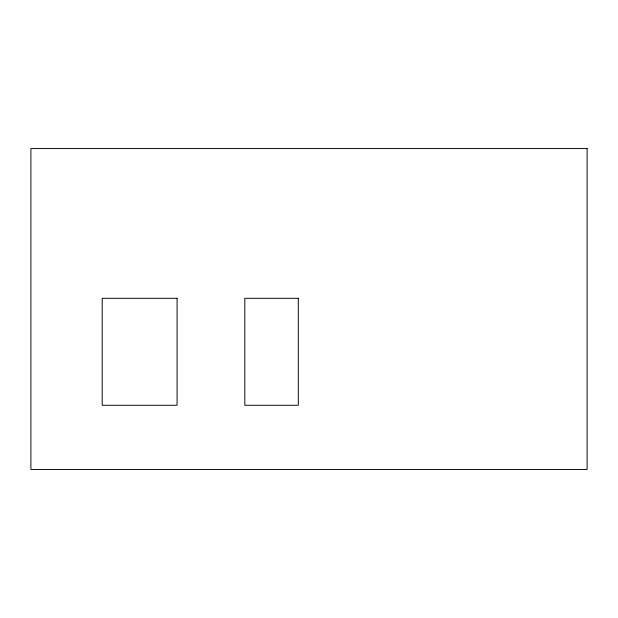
<?xml version="1.0" encoding="UTF-8"?>
<svg xmlns="http://www.w3.org/2000/svg" width="618" height="618" viewBox="0 0 618 618"><rect width="100%" height="100%" fill="white"/><g stroke="black" fill="none" stroke-linecap="round" stroke-linejoin="round"><path stroke-width="0.93" d="M587.1 148.559L30.9 148.559L30.9 469.441L587.1 469.441L587.1 148.559M177.08 298.301L102.209 298.301L102.209 405.269L177.08 405.269L177.08 298.301M298.301 298.301L244.821 298.301L244.821 405.269L298.301 405.269L298.301 298.301"/></g></svg>
